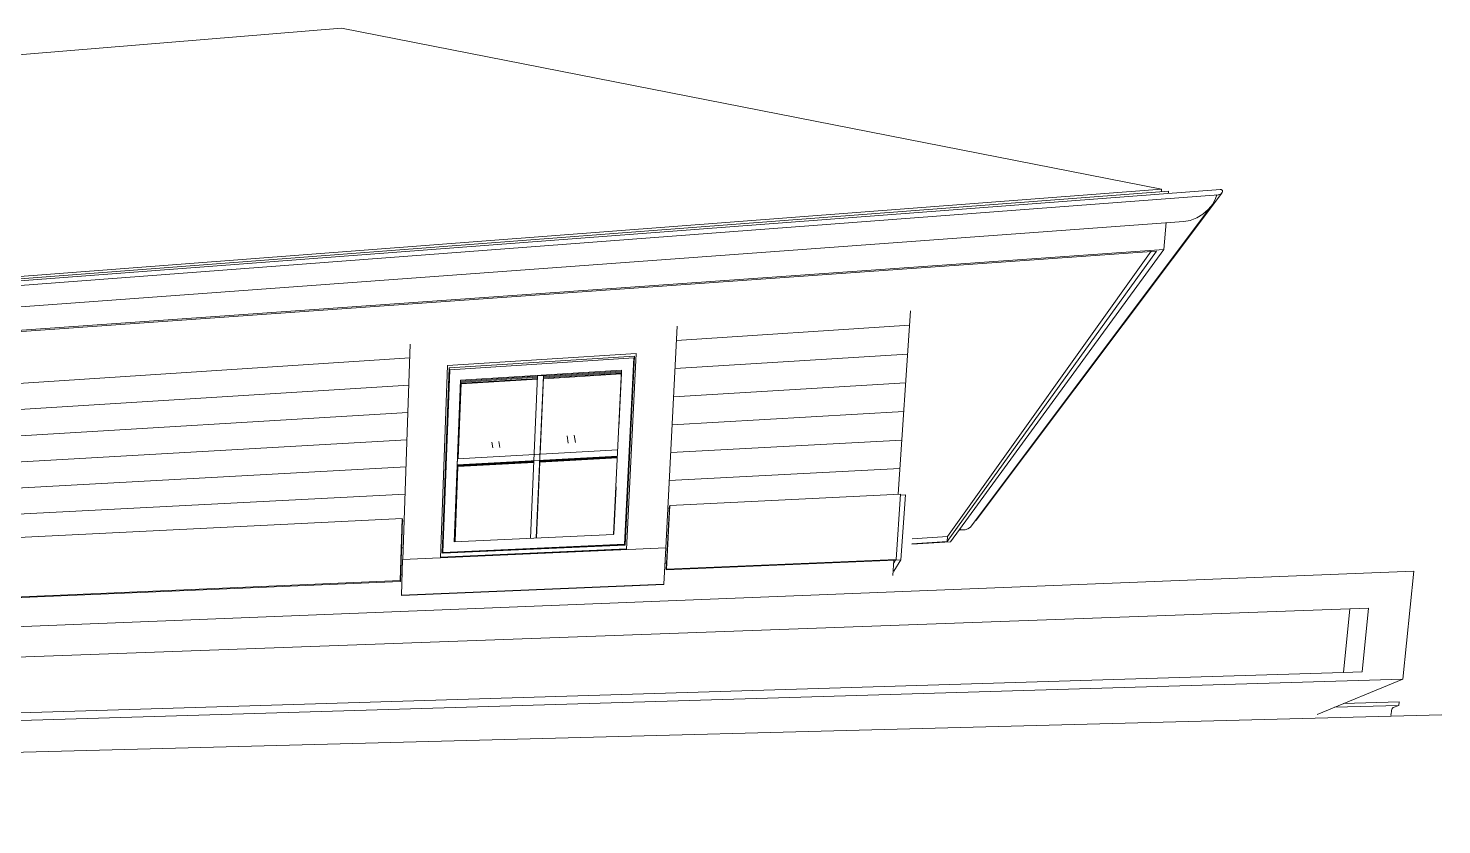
# Model space of a CAD drawing. Header units: inches. Extents: x 490.8 to 498.2, y -67.1 to -6.9.
# Drawn here: x 491.522 to 492.176, y -7.27 to -6.901 of the extents above; entities that cross this region are included whole.
import ezdxf

# ---------------------------------------------------------------- set-up
doc = ezdxf.new("R2010")
doc.units = ezdxf.units.IN
doc.header["$MEASUREMENT"] = 0
for name, color, linetype, lineweight in [('A-GLAZ', 151, 'Continuous', 13), ('A-ROOF', 132, 'Continuous', 13), ('A-ROOF-OTLN', 132, 'Continuous', 9), ('A-WALL', 113, 'Continuous', 13), ('A-WALL-PATT', 111, 'Continuous', 13), ('Q-CASE', 31, 'Continuous', 9), ('S-BEAM', 12, 'Continuous', 9)]:
    doc.layers.add(name, color=color, linetype=linetype, lineweight=lineweight)

# ---------------------------------------------------------------- blocks, each defined once
blk = doc.blocks.new('FP_12-Entry')
at = {"layer": 'A-WALL-PATT', "lineweight": 9}
for p, q in [((491.82202, -7.04576), (491.92987, -7.03872)), ((491.82134, -7.05881), (491.92898, -7.05209)), ((491.32683, -7.07808), (491.69857, -7.05381)), ((491.82066, -7.07182), (491.92808, -7.0654)), ((491.32703, -7.08971), (491.69812, -7.06651)), ((491.81999, -7.08478), (491.92719, -7.07867)), ((491.32723, -7.1013), (491.69768, -7.07917)), ((491.32743, -7.11286), (491.69724, -7.09178)), ((491.81932, -7.0977), (491.9263, -7.09189)), ((491.32763, -7.12437), (491.6968, -7.10434)), ((491.81864, -7.11057), (491.92542, -7.10506)), ((491.33969, -7.13524), (491.69637, -7.11687)), ((491.81798, -7.12339), (491.81881, -7.12335)), ((491.69519, -7.12938), (491.69593, -7.12934)), ((491.81731, -7.13616), (491.81815, -7.13612)), ((491.69476, -7.14181), (491.6955, -7.14178)), ((491.81667, -7.14889), (491.81748, -7.14885)), ((491.69433, -7.1542), (491.69499, -7.15417)), ((491.56629, -7.2894), (491.8885, -7.28481)), ((491.31557, -7.29296), (491.32366, -7.29285)), ((491.32816, -7.29279), (491.3623, -7.2923))]:
    blk.add_line(p, q, dxfattribs=at)

msp = doc.modelspace()

# ---------------------------------------------------------------- linework, layer by layer
at = {"layer": 'A-GLAZ', "lineweight": 9}
for p, q in [((491.81702, -7.14174), (491.82236, -7.03916)), ((491.69879, -7.0474), (491.69531, -7.1472)), ((491.71601, -7.05741), (491.80334, -7.0518)), ((491.80334, -7.0518), (491.79884, -7.14255)), ((491.80333, -7.05193), (491.80334, -7.0518)), ((491.71269, -7.14642), (491.71601, -7.05741)), ((491.71352, -7.14431), (491.71673, -7.05849)), ((491.71706, -7.05928), (491.71388, -7.14387)), ((491.71604, -7.05754), (491.71601, -7.05741)), ((491.71673, -7.05849), (491.80253, -7.053)), ((491.71673, -7.05849), (491.71706, -7.05977)), ((491.80219, -7.05385), (491.71706, -7.05928)), ((491.72199, -7.06413), (491.79662, -7.05946)), ((491.79662, -7.05946), (491.79292, -7.13554)), ((491.79794, -7.14005), (491.80219, -7.05385)), ((491.80253, -7.053), (491.79821, -7.14047)), ((491.79824, -7.1404), (491.80248, -7.05467)), ((491.80248, -7.05467), (491.8022, -7.05468)), ((491.80248, -7.05467), (491.80253, -7.053)), ((491.71913, -7.13896), (491.72199, -7.06413)), ((491.7221, -7.06458), (491.72073, -7.10052)), ((491.7221, -7.06458), (491.72073, -7.10052)), ((491.72073, -7.10052), (491.7221, -7.06458)), ((491.72085, -7.10049), (491.72221, -7.06501)), ((491.72233, -7.0655), (491.72099, -7.10046)), ((491.7221, -7.06458), (491.72199, -7.06413)), ((491.75766, -7.06235), (491.7221, -7.06458)), ((491.75766, -7.06235), (491.7221, -7.06458)), ((491.7221, -7.06458), (491.75766, -7.06235)), ((491.72221, -7.06501), (491.7221, -7.06458)), ((491.7221, -7.06458), (491.72233, -7.0655)), ((491.72221, -7.06501), (491.75765, -7.06279)), ((491.75765, -7.06329), (491.72233, -7.0655)), ((491.75765, -7.06364), (491.72233, -7.06584)), ((491.79662, -7.05992), (491.76039, -7.06218)), ((491.79662, -7.05992), (491.76039, -7.06218)), ((491.76039, -7.06218), (491.79662, -7.05992)), ((491.76043, -7.06262), (491.79661, -7.06036)), ((491.79661, -7.06121), (491.76051, -7.06346)), ((491.7966, -7.06086), (491.76053, -7.06311)), ((491.79661, -7.06036), (491.79536, -7.08618)), ((491.79537, -7.08615), (491.79661, -7.06086)), ((491.72061, -7.10351), (491.71926, -7.13895)), ((491.72061, -7.10351), (491.71926, -7.13895)), ((491.71926, -7.13895), (491.72061, -7.10351)), ((491.71938, -7.13891), (491.72072, -7.1038)), ((491.72085, -7.10408), (491.71952, -7.13889)), ((491.79403, -7.11347), (491.79296, -7.1355)), ((491.79297, -7.13547), (491.79405, -7.11345)), ((491.79292, -7.13554), (491.71913, -7.13896)), ((491.69523, -7.14722), (491.81703, -7.14175)), ((491.7127, -7.14609), (491.79886, -7.14222)), ((491.79886, -7.1425), (491.71284, -7.14637)), ((491.79821, -7.14047), (491.71352, -7.14431)), ((491.71388, -7.14387), (491.79794, -7.14005)), ((491.714, -7.14419), (491.71388, -7.14387)), ((491.714, -7.14405), (491.71399, -7.14423)), ((491.79793, -7.14038), (491.714, -7.14419)), ((491.714, -7.14419), (491.79793, -7.14038)), ((491.71403, -7.14425), (491.714, -7.14419)), ((491.79794, -7.14005), (491.79793, -7.14038)), ((491.79793, -7.14045), (491.79793, -7.14038)), ((491.81703, -7.14175), (491.81615, -7.15863)), ((491.817, -7.14169), (491.81703, -7.14175)), ((491.69466, -7.16365), (491.69523, -7.14722)), ((491.69523, -7.14722), (491.69532, -7.14719)), ((491.81615, -7.15863), (491.69466, -7.16365)), ((491.69474, -7.16381), (491.69466, -7.16365)), ((491.69473, -7.16379), (491.71206, -7.16307)), ((491.798, -7.15952), (491.81613, -7.15878)), ((491.81615, -7.15863), (491.81613, -7.1588))]:
    msp.add_line(p, q, dxfattribs=at)
at = {"layer": 'A-GLAZ'}
for p, q in [((491.75766, -7.06209), (491.75441, -7.13732)), ((491.75712, -7.13719), (491.7604, -7.06192)), ((491.7604, -7.06192), (491.75766, -7.06209)), ((491.76043, -7.06218), (491.75885, -7.09843)), ((491.75886, -7.09842), (491.76044, -7.06227)), ((491.76046, -7.06253), (491.7589, -7.09841)), ((491.75891, -7.0984), (491.76047, -7.06261)), ((491.7605, -7.06287), (491.75895, -7.09839)), ((491.7604, -7.06192), (491.76043, -7.06218)), ((491.76044, -7.06227), (491.76046, -7.06253)), ((491.76047, -7.06261), (491.7605, -7.06287)), ((491.79483, -7.09647), (491.72065, -7.10053)), ((491.72055, -7.10329), (491.79469, -7.09927)), ((491.72065, -7.10053), (491.72055, -7.10329)), ((491.72061, -7.10351), (491.72055, -7.10329)), ((491.75596, -7.10159), (491.72061, -7.10351)), ((491.72063, -7.10358), (491.75596, -7.10167)), ((491.72064, -7.1035), (491.72063, -7.10358)), ((491.7207, -7.1038), (491.72063, -7.10358)), ((491.75596, -7.10189), (491.7207, -7.1038)), ((491.72072, -7.10387), (491.75596, -7.10197)), ((491.72072, -7.1038), (491.72072, -7.10387)), ((491.72078, -7.10409), (491.72072, -7.10387)), ((491.75596, -7.10219), (491.72078, -7.10409)), ((491.75871, -7.10144), (491.75716, -7.13718)), ((491.75717, -7.13717), (491.75873, -7.10144)), ((491.75875, -7.10174), (491.75721, -7.13716)), ((491.75722, -7.13716), (491.75877, -7.10174)), ((491.7588, -7.10204), (491.75726, -7.13714)), ((491.79469, -7.0995), (491.75868, -7.10145)), ((491.75868, -7.10152), (491.79469, -7.09957)), ((491.79469, -7.0998), (491.75872, -7.10174)), ((491.75872, -7.10182), (491.79469, -7.09987)), ((491.79468, -7.1001), (491.75876, -7.10204))]:
    msp.add_line(p, q, dxfattribs=at)
at = {"layer": 'A-ROOF'}
for p, q in [((491.66697, -6.90121), (491.46721, -6.91768)), ((491.66697, -6.90121), (492.04658, -6.97573)), ((491.38376, -7.02644), (492.04658, -6.97573)), ((492.04649, -6.97682), (492.04658, -6.97573)), ((492.16326, -7.15263), (491.08844, -7.19526)), ((492.16326, -7.15263), (492.15819, -7.20264)), ((492.15819, -7.20264), (491.09046, -7.23443)), ((492.15819, -7.20264), (492.1185, -7.21894))]:
    msp.add_line(p, q, dxfattribs=at)
at = {"layer": 'A-ROOF-OTLN'}
for p, q in [((491.38479, -7.02733), (492.04981, -6.9766)), ((492.07283, -6.97836), (491.38522, -7.03033)), ((491.38567, -7.02824), (492.07379, -6.9759)), ((491.96076, -7.12895), (492.07441, -6.97748)), ((492.04981, -6.9766), (492.04974, -6.97747)), ((492.07183, -6.979), (492.07229, -6.97839)), ((492.06952, -6.98357), (491.95861, -7.13156)), ((492.05684, -6.9907), (491.37903, -7.0404)), ((492.04859, -6.9912), (492.04757, -7.00357)), ((492.0442, -7.00448), (491.37429, -7.05185)), ((492.04757, -7.00357), (491.37567, -7.05117)), ((491.94722, -7.13885), (492.0442, -7.00448)), ((491.94737, -7.13649), (492.0417, -7.00447)), ((491.94876, -7.13901), (492.04757, -7.00357)), ((491.93113, -7.13754), (491.94737, -7.13649)), ((491.94722, -7.13885), (491.94739, -7.13649)), ((491.95514, -7.13346), (491.95281, -7.13361)), ((491.93097, -7.13989), (491.94722, -7.13885)), ((491.93097, -7.14014), (491.94876, -7.13901))]:
    msp.add_line(p, q, dxfattribs=at)
for points in [[(492.05685, -6.99069, 0), (492.05978, -6.99018, 0), (492.06279, -6.98902, 0), (492.06565, -6.9873, 0), (492.06818, -6.98512, 0), (492.0702, -6.98264, 0), (492.07157, -6.98003, 0), (492.07204, -6.9784, 0)], [(492.07204, -6.9784, 0), (492.07157, -6.98003, 0), (492.0702, -6.98264, 0), (492.06818, -6.98512, 0), (492.06565, -6.9873, 0), (492.06279, -6.98902, 0), (492.05978, -6.99018, 0), (492.05685, -6.99069, 0)], [(492.07373, -6.9759, 0), (492.07406, -6.97591, 0), (492.07435, -6.97599, 0), (492.07457, -6.97614, 0), (492.07471, -6.97636, 0), (492.07475, -6.97663, 0), (492.07471, -6.97694, 0), (492.07457, -6.97725, 0), (492.07435, -6.97756, 0), (492.07407, -6.97784, 0), (492.07373, -6.97807, 0), (492.07337, -6.97824, 0), (492.073, -6.97834, 0), (492.0727, -6.97836, 0)], [(492.073, -6.97834, 0), (492.07337, -6.97824, 0), (492.07373, -6.97807, 0), (492.07407, -6.97784, 0), (492.07435, -6.97756, 0), (492.07457, -6.97725, 0), (492.07471, -6.97694, 0), (492.07475, -6.97663, 0), (492.07471, -6.97636, 0), (492.07457, -6.97614, 0), (492.07435, -6.97599, 0), (492.07406, -6.97591, 0), (492.07373, -6.9759, 0)], [(491.95315, -7.13316, 0), (491.95431, -7.13344, 0), (491.95564, -7.13339, 0), (491.95691, -7.13297, 0), (491.95803, -7.1322, 0), (491.95892, -7.13114, 0)], [(491.95892, -7.13114, 0), (491.95803, -7.1322, 0), (491.95691, -7.13297, 0), (491.95564, -7.13339, 0), (491.95431, -7.13344, 0), (491.95315, -7.13316, 0)], [(491.96077, -7.12894, 0), (491.96074, -7.12898, 0), (491.96061, -7.12908, 0), (491.96047, -7.12915, 0)], [(491.96047, -7.12915, 0), (491.96061, -7.12908, 0), (491.96074, -7.12898, 0)]]:
    msp.add_polyline3d(points, dxfattribs=at)
at = {"layer": 'A-WALL'}
for p, q in [((491.92462, -7.11692), (491.93032, -7.03201)), ((491.92567, -7.11689), (491.81886, -7.12213)), ((491.92364, -7.14712), (491.92567, -7.11689)), ((491.92567, -7.11732), (491.92793, -7.11721)), ((491.92793, -7.11721), (491.92588, -7.14739)), ((491.81727, -7.15203), (491.81881, -7.12255)), ((491.81886, -7.12213), (491.81731, -7.15167)), ((491.81881, -7.12255), (491.81886, -7.12213)), ((491.69505, -7.12821), (491.35101, -7.14508)), ((491.69405, -7.15695), (491.69505, -7.12821)), ((491.69522, -7.1286), (491.69422, -7.15729)), ((491.69505, -7.12821), (491.69522, -7.1286)), ((491.9234, -7.1475), (491.81727, -7.15203)), ((491.81731, -7.15167), (491.92364, -7.14712)), ((491.92209, -7.15463), (491.92257, -7.14754)), ((491.92588, -7.14739), (491.92257, -7.15251)), ((491.92257, -7.1488), (491.9234, -7.1475)), ((491.9234, -7.1475), (491.92364, -7.14712)), ((491.9234, -7.1475), (491.92588, -7.14739)), ((491.69422, -7.15729), (491.33022, -7.17283)), ((491.342, -7.17201), (491.69405, -7.15695)), ((491.69422, -7.15729), (491.69405, -7.15695)), ((491.81727, -7.15203), (491.81731, -7.15167)), ((491.81613, -7.1588), (491.69474, -7.16381))]:
    msp.add_line(p, q, dxfattribs=at)
at = {"layer": 'Q-CASE'}
msp.add_line((492.17622, -7.21908), (491.14322, -7.24637), dxfattribs=at)
at = {"layer": 'S-BEAM'}
for p, q in [((491.77138, -7.08994), (491.77188, -7.0933)), ((491.77469, -7.08966), (491.77518, -7.09303)), ((491.73654, -7.0928), (491.73704, -7.09553)), ((491.73978, -7.09254), (491.74028, -7.09535)), ((491.08819, -7.20804), (492.13362, -7.16995)), ((492.13362, -7.16995), (492.13074, -7.19946)), ((492.13362, -7.16995), (492.13074, -7.19946)), ((492.14227, -7.16963), (492.13362, -7.16995)), ((492.13935, -7.1992), (492.14227, -7.16963)), ((492.13074, -7.19946), (491.0894, -7.2313)), ((492.13074, -7.19946), (492.13935, -7.1992)), ((492.1564, -7.21474), (492.12664, -7.21555)), ((492.15656, -7.21313), (492.13068, -7.21385)), ((492.1564, -7.21474), (492.1537, -7.21576)), ((492.15656, -7.21313), (492.1564, -7.21474)), ((492.15282, -7.21833), (492.15271, -7.21947))]:
    msp.add_line(p, q, dxfattribs=at)
msp.add_polyline3d([(492.1537, -7.21576, 0), (492.15352, -7.21591, 0), (492.15335, -7.2162, 0), (492.15318, -7.21661, 0), (492.15303, -7.21713, 0), (492.15291, -7.21772, 0), (492.15282, -7.21833, 0)], dxfattribs=at)

# ---------------------------------------------------------------- block references
at = {"layer": 'A-WALL', "lineweight": 9}
msp.add_blockref('FP_12-Entry', (0, 0), dxfattribs=at)

doc.saveas('drawing.dxf')
